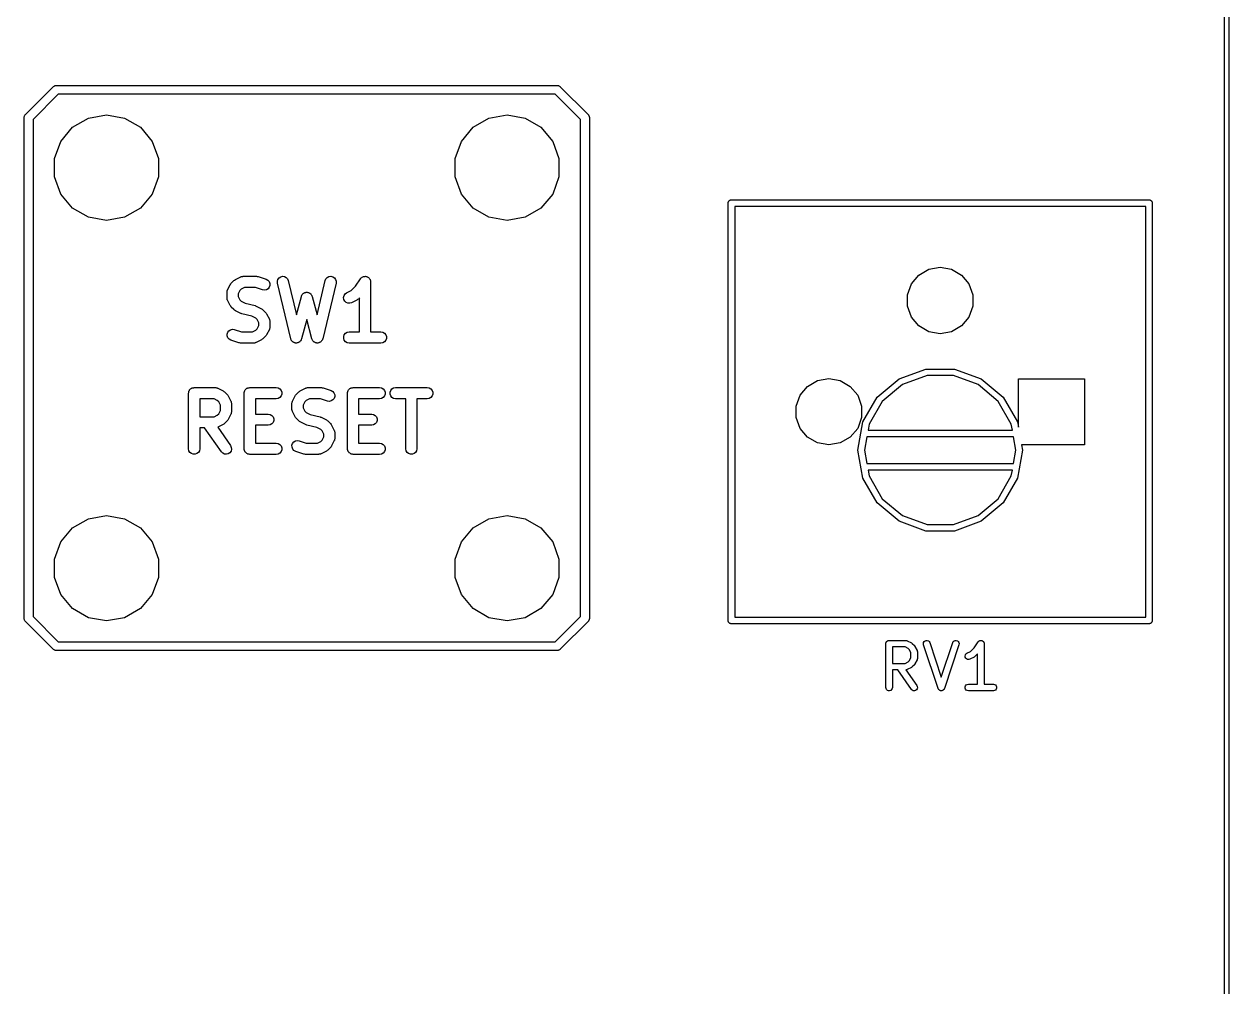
# Model space of a CAD drawing. Extents: x 10 to 287, y -200 to -10.
# Drawn here: x 184.55 to 212.05, y -63.13 to -41.15 of the extents above; entities that cross this region are included whole.
import ezdxf

# ---------------------------------------------------------------- set-up
doc = ezdxf.new("R2010")
doc.units = 0
doc.header["$MEASUREMENT"] = 0
doc.layers.add('BLACK', color=7, linetype='CONTINUOUS')

msp = doc.modelspace()

# ---------------------------------------------------------------- linework, layer by layer
at = {"layer": 'Black'}
for p, q in [((211.95, -129.95), (211.95, -30.05)), ((212.05, -30), (212.05, -130)), ((184.578, -43.2132), (185.213, -42.5782)), ((185.213, -42.5782), (185.217, -42.5756)), ((185.217, -42.5756), (185.22, -42.5722)), ((185.22, -42.5722), (185.231, -42.5655)), ((185.231, -42.5655), (185.242, -42.5579)), ((185.242, -42.5579), (185.246, -42.5568)), ((185.246, -42.5568), (185.25, -42.5545)), ((185.25, -42.5545), (185.263, -42.5522)), ((185.263, -42.5522), (185.276, -42.5488)), ((185.276, -42.5488), (185.281, -42.5492)), ((185.281, -42.5492), (185.285, -42.5484)), ((185.285, -42.5484), (196.715, -42.5484)), ((196.715, -42.5484), (196.719, -42.5492)), ((196.719, -42.5492), (196.724, -42.5488)), ((196.724, -42.5488), (196.737, -42.5522)), ((196.737, -42.5522), (196.75, -42.5545)), ((196.75, -42.5545), (196.754, -42.5568)), ((196.754, -42.5568), (196.758, -42.5579)), ((196.758, -42.5579), (196.769, -42.5655)), ((196.769, -42.5655), (196.78, -42.5722)), ((196.78, -42.5722), (196.783, -42.5756)), ((196.783, -42.5756), (196.787, -42.5782)), ((196.787, -42.5782), (197.422, -43.2132)), ((185.327, -42.7516), (184.752, -43.3271)), ((196.673, -42.7516), (185.327, -42.7516)), ((197.248, -43.3271), (196.673, -42.7516)), ((184.548, -43.285), (184.549, -43.2806)), ((184.548, -54.715), (184.548, -43.285)), ((184.549, -43.2761), (184.552, -43.2633)), ((184.549, -43.2806), (184.549, -43.2761)), ((184.552, -43.2633), (184.555, -43.2503)), ((184.555, -43.2503), (184.557, -43.2464)), ((184.557, -43.2464), (184.558, -43.2421)), ((184.558, -43.2421), (184.566, -43.2312)), ((184.566, -43.2312), (184.572, -43.2197)), ((184.572, -43.2197), (184.576, -43.2168)), ((184.576, -43.2168), (184.578, -43.2132)), ((184.752, -43.3271), (184.752, -54.6729)), ((185.654, -43.5061), (186.016, -43.2971)), ((186.016, -43.2971), (186.428, -43.2245)), ((186.428, -43.2245), (186.84, -43.2971)), ((186.84, -43.2971), (187.202, -43.5061)), ((194.798, -43.5061), (195.16, -43.2971)), ((195.16, -43.2971), (195.572, -43.2245)), ((195.572, -43.2245), (195.984, -43.2971)), ((195.984, -43.2971), (196.346, -43.5061)), ((197.248, -54.6729), (197.248, -43.3271)), ((197.422, -43.2132), (197.424, -43.2168)), ((197.424, -43.2168), (197.428, -43.2197)), ((197.428, -43.2197), (197.434, -43.2312)), ((197.434, -43.2312), (197.442, -43.2421)), ((197.442, -43.2421), (197.443, -43.2464)), ((197.443, -43.2464), (197.445, -43.2503)), ((197.445, -43.2503), (197.448, -43.2633)), ((197.448, -43.2633), (197.451, -43.2761)), ((197.451, -43.2761), (197.451, -43.2806)), ((197.451, -43.2806), (197.452, -43.285)), ((197.452, -43.285), (197.452, -54.715)), ((185.386, -43.8263), (185.654, -43.5061)), ((187.202, -43.5061), (187.47, -43.8263)), ((194.53, -43.8263), (194.798, -43.5061)), ((196.346, -43.5061), (196.614, -43.8263)), ((185.243, -44.219), (185.386, -43.8263)), ((187.47, -43.8263), (187.613, -44.219)), ((194.387, -44.219), (194.53, -43.8263)), ((196.614, -43.8263), (196.757, -44.219)), ((185.243, -44.637), (185.243, -44.219)), ((187.613, -44.219), (187.613, -44.637)), ((194.387, -44.637), (194.387, -44.219)), ((196.757, -44.219), (196.757, -44.637)), ((185.386, -45.0297), (185.243, -44.637)), ((187.613, -44.637), (187.47, -45.0297)), ((194.53, -45.0297), (194.387, -44.637)), ((196.757, -44.637), (196.614, -45.0297)), ((185.654, -45.3499), (185.386, -45.0297)), ((187.47, -45.0297), (187.202, -45.3499)), ((194.798, -45.3499), (194.53, -45.0297)), ((196.614, -45.0297), (196.346, -45.3499)), ((186.016, -45.5589), (185.654, -45.3499)), ((187.202, -45.3499), (186.84, -45.5589)), ((195.16, -45.5589), (194.798, -45.3499)), ((196.346, -45.3499), (195.984, -45.5589)), ((200.62, -45.235), (200.621, -45.2285)), ((200.62, -54.765), (200.62, -45.235)), ((200.621, -45.222), (200.623, -45.2158)), ((200.621, -45.2285), (200.621, -45.222)), ((200.623, -45.2158), (200.625, -45.2093)), ((200.625, -45.2093), (200.628, -45.2037)), ((200.628, -45.2037), (200.63, -45.1975)), ((200.63, -45.1975), (200.634, -45.1925)), ((200.634, -45.1925), (200.638, -45.1868)), ((200.638, -45.1868), (200.643, -45.1826)), ((200.643, -45.1826), (200.647, -45.1775)), ((200.647, -45.1775), (200.652, -45.1743)), ((200.652, -45.1743), (200.657, -45.17)), ((200.657, -45.17), (200.664, -45.1678)), ((200.664, -45.1678), (200.669, -45.1645)), ((200.669, -45.1645), (200.676, -45.1634)), ((200.676, -45.1634), (200.682, -45.1611)), ((200.682, -45.1611), (200.689, -45.1611)), ((200.689, -45.1611), (200.695, -45.16)), ((200.695, -45.16), (210.225, -45.16)), ((200.77, -45.31), (200.77, -54.69)), ((210.15, -45.31), (200.77, -45.31)), ((210.15, -54.69), (210.15, -45.31)), ((210.225, -45.16), (210.231, -45.1611)), ((210.231, -45.1611), (210.238, -45.1611)), ((210.238, -45.1611), (210.244, -45.1634)), ((210.244, -45.1634), (210.251, -45.1645)), ((210.251, -45.1645), (210.256, -45.1678)), ((210.256, -45.1678), (210.262, -45.17)), ((210.262, -45.17), (210.268, -45.1743)), ((210.268, -45.1743), (210.273, -45.1775)), ((210.273, -45.1775), (210.277, -45.1826)), ((210.277, -45.1826), (210.282, -45.1868)), ((210.282, -45.1868), (210.286, -45.1925)), ((210.286, -45.1925), (210.29, -45.1975)), ((210.29, -45.1975), (210.292, -45.2037)), ((210.292, -45.2037), (210.295, -45.2093)), ((210.295, -45.2093), (210.297, -45.2158)), ((210.297, -45.2158), (210.299, -45.222)), ((210.299, -45.222), (210.299, -45.2285)), ((210.299, -45.2285), (210.3, -45.235)), ((210.3, -45.235), (210.3, -54.765)), ((186.428, -45.6315), (186.016, -45.5589)), ((186.84, -45.5589), (186.428, -45.6315)), ((195.572, -45.6315), (195.16, -45.5589)), ((195.984, -45.5589), (195.572, -45.6315)), ((204.973, -46.8794), (205.201, -46.7478)), ((205.201, -46.7478), (205.46, -46.7021)), ((205.46, -46.7021), (205.719, -46.7478)), ((205.719, -46.7478), (205.947, -46.8794)), ((189.277, -47.0657), (189.338, -47.0052)), ((189.338, -47.0052), (189.354, -46.9935)), ((189.354, -46.9935), (189.371, -46.9814)), ((189.371, -46.9814), (189.492, -46.9209)), ((189.492, -46.9209), (189.499, -46.9188)), ((189.499, -46.9188), (189.505, -46.9152)), ((189.505, -46.9152), (189.52, -46.9126)), ((189.52, -46.9126), (189.534, -46.9084)), ((189.534, -46.9084), (189.541, -46.9088)), ((189.541, -46.9088), (189.549, -46.9075)), ((189.549, -46.9075), (189.851, -46.9075)), ((189.851, -46.9075), (189.871, -46.9111)), ((189.871, -46.9111), (189.891, -46.914)), ((189.891, -46.914), (190.073, -46.9745)), ((190.073, -46.9745), (190.111, -46.9955)), ((190.111, -46.9955), (190.141, -47.0285)), ((190.33, -47.0199), (190.342, -46.9776)), ((190.332, -47.0639), (190.33, -47.0199)), ((190.342, -46.9776), (190.368, -46.9422)), ((190.368, -46.9422), (190.405, -46.918)), ((190.405, -46.918), (190.448, -46.9077)), ((190.448, -46.9077), (190.492, -46.9128)), ((190.492, -46.9128), (190.531, -46.9326)), ((190.531, -46.9326), (190.562, -46.9646)), ((190.562, -46.9646), (190.579, -47.0051)), ((190.579, -47.0051), (190.765, -47.7855)), ((191.235, -47.7855), (191.421, -47.0051)), ((191.421, -47.0051), (191.438, -46.9646)), ((191.438, -46.9646), (191.469, -46.9326)), ((191.469, -46.9326), (191.508, -46.9128)), ((191.508, -46.9128), (191.552, -46.9077)), ((191.552, -46.9077), (191.595, -46.918)), ((191.595, -46.918), (191.632, -46.9422)), ((191.632, -46.9422), (191.658, -46.9776)), ((191.658, -46.9776), (191.67, -47.0199)), ((191.67, -47.0199), (191.668, -47.0639)), ((192.111, -47.135), (192.225, -46.9641)), ((192.225, -46.9641), (192.23, -46.959)), ((192.23, -46.959), (192.233, -46.9529)), ((192.233, -46.9529), (192.245, -46.9431)), ((192.245, -46.9431), (192.255, -46.9322)), ((192.255, -46.9322), (192.262, -46.9291)), ((192.262, -46.9291), (192.267, -46.9245)), ((192.267, -46.9245), (192.281, -46.9194)), ((192.281, -46.9194), (192.295, -46.9126)), ((192.295, -46.9126), (192.302, -46.9119)), ((192.302, -46.9119), (192.308, -46.9095)), ((192.308, -46.9095), (192.324, -46.9095)), ((192.324, -46.9095), (192.339, -46.9078)), ((192.339, -46.9078), (192.345, -46.9095)), ((192.345, -46.9095), (192.353, -46.9095)), ((192.353, -46.9095), (192.367, -46.9146)), ((192.367, -46.9146), (192.382, -46.9182)), ((192.382, -46.9182), (192.387, -46.9221)), ((192.387, -46.9221), (192.394, -46.9245)), ((192.394, -46.9245), (192.406, -46.9343)), ((192.406, -46.9343), (192.418, -46.9427)), ((192.418, -46.9427), (192.422, -46.9484)), ((192.422, -46.9484), (192.428, -46.9529)), ((192.428, -46.9529), (192.435, -46.966)), ((192.435, -46.966), (192.444, -46.9782)), ((192.444, -46.9782), (192.446, -46.985)), ((192.446, -46.985), (192.45, -46.9911)), ((192.45, -46.9911), (192.452, -47.006)), ((192.452, -47.006), (192.457, -47.0206)), ((192.457, -47.0206), (192.456, -47.0276)), ((192.456, -47.0276), (192.457, -47.0345)), ((204.804, -47.0811), (204.973, -46.8794)), ((205.947, -46.8794), (206.116, -47.0811)), ((189.18, -47.2619), (189.185, -47.2476)), ((189.181, -47.2692), (189.18, -47.2619)), ((189.18, -47.2764), (189.181, -47.2692)), ((189.18, -47.3974), (189.18, -47.2764)), ((189.185, -47.2476), (189.187, -47.233)), ((189.187, -47.233), (189.191, -47.2266)), ((189.191, -47.2266), (189.193, -47.2196)), ((189.193, -47.2196), (189.254, -47.0987)), ((189.254, -47.0987), (189.266, -47.0823)), ((189.266, -47.0823), (189.277, -47.0657)), ((189.472, -47.2307), (189.434, -47.3064)), ((189.503, -47.1994), (189.472, -47.2307)), ((189.579, -47.1615), (189.503, -47.1994)), ((189.83, -47.1615), (189.579, -47.1615)), ((189.992, -47.2155), (189.83, -47.1615)), ((190.036, -47.222), (189.992, -47.2155)), ((190.079, -47.2131), (190.036, -47.222)), ((190.117, -47.19), (190.079, -47.2131)), ((190.144, -47.1555), (190.117, -47.19)), ((190.141, -47.0285), (190.157, -47.0695)), ((190.158, -47.1136), (190.144, -47.1555)), ((190.157, -47.0695), (190.158, -47.1136)), ((190.635, -48.3339), (190.332, -47.0639)), ((190.91, -47.3075), (190.919, -47.3012)), ((190.919, -47.3012), (190.927, -47.2934)), ((190.927, -47.2934), (190.937, -47.2887)), ((190.937, -47.2887), (190.946, -47.2822)), ((190.946, -47.2822), (190.957, -47.2794)), ((190.957, -47.2794), (190.967, -47.2747)), ((190.967, -47.2747), (190.978, -47.2738)), ((190.978, -47.2738), (190.989, -47.2709)), ((190.989, -47.2709), (191, -47.2718)), ((191, -47.2718), (191.011, -47.2709)), ((191.011, -47.2709), (191.022, -47.2738)), ((191.022, -47.2738), (191.033, -47.2747)), ((191.033, -47.2747), (191.043, -47.2794)), ((191.043, -47.2794), (191.054, -47.2822)), ((191.054, -47.2822), (191.063, -47.2887)), ((191.063, -47.2887), (191.073, -47.2934)), ((191.073, -47.2934), (191.081, -47.3012)), ((191.081, -47.3012), (191.09, -47.3075)), ((191.668, -47.0639), (191.365, -48.3339)), ((191.875, -47.3101), (191.911, -47.2838)), ((191.911, -47.2838), (192.013, -47.2325)), ((192.013, -47.2325), (192.111, -47.135)), ((192.457, -47.0345), (192.457, -48.1775)), ((204.714, -47.3284), (204.804, -47.0811)), ((206.116, -47.0811), (206.206, -47.3284)), ((189.181, -47.4046), (189.18, -47.3974)), ((189.18, -47.4119), (189.181, -47.4046)), ((189.185, -47.4262), (189.18, -47.4119)), ((189.187, -47.4408), (189.185, -47.4262)), ((189.191, -47.4472), (189.187, -47.4408)), ((189.193, -47.4542), (189.191, -47.4472)), ((189.254, -47.5751), (189.193, -47.4542)), ((189.266, -47.5915), (189.254, -47.5751)), ((189.434, -47.3064), (189.434, -47.3674)), ((189.434, -47.3674), (189.472, -47.4431)), ((189.472, -47.4431), (189.503, -47.4744)), ((189.503, -47.4744), (189.593, -47.5195)), ((189.593, -47.5195), (189.821, -47.5766)), ((189.821, -47.5766), (189.834, -47.5822)), ((190.765, -47.7855), (190.877, -47.3647)), ((190.877, -47.3647), (190.882, -47.3544)), ((190.882, -47.3544), (190.885, -47.3436)), ((190.885, -47.3436), (190.891, -47.3346)), ((190.891, -47.3346), (190.896, -47.3247)), ((190.896, -47.3247), (190.904, -47.3167)), ((190.904, -47.3167), (190.91, -47.3075)), ((191.09, -47.3075), (191.096, -47.3167)), ((191.096, -47.3167), (191.104, -47.3247)), ((191.104, -47.3247), (191.109, -47.3346)), ((191.109, -47.3346), (191.115, -47.3436)), ((191.115, -47.3436), (191.118, -47.3544)), ((191.118, -47.3544), (191.123, -47.3647)), ((191.123, -47.3647), (191.235, -47.7855)), ((191.841, -47.3898), (191.851, -47.3469)), ((191.846, -47.4336), (191.841, -47.3898)), ((191.866, -47.473), (191.846, -47.4336)), ((191.851, -47.3469), (191.875, -47.3101)), ((191.898, -47.5034), (191.866, -47.473)), ((191.938, -47.5209), (191.898, -47.5034)), ((191.982, -47.5235), (191.938, -47.5209)), ((192.024, -47.511), (191.982, -47.5235)), ((192.145, -47.4505), (192.024, -47.511)), ((192.162, -47.4384), (192.145, -47.4505)), ((192.178, -47.4267), (192.162, -47.4384)), ((192.203, -47.4016), (192.178, -47.4267)), ((192.203, -48.1775), (192.203, -47.4016)), ((204.714, -47.5916), (204.714, -47.3284)), ((206.206, -47.3284), (206.206, -47.5916)), ((189.277, -47.6081), (189.266, -47.5915)), ((189.338, -47.6686), (189.277, -47.6081)), ((189.354, -47.6803), (189.338, -47.6686)), ((189.371, -47.6924), (189.354, -47.6803)), ((189.492, -47.7529), (189.371, -47.6924)), ((189.505, -47.7568), (189.492, -47.7529)), ((189.518, -47.7625), (189.505, -47.7568)), ((189.746, -47.8196), (189.518, -47.7625)), ((189.836, -47.8646), (189.746, -47.8196)), ((189.834, -47.5822), (189.847, -47.5862)), ((189.847, -47.5862), (189.968, -47.6466)), ((189.968, -47.6466), (189.985, -47.6588)), ((189.985, -47.6588), (190.001, -47.6704)), ((190.001, -47.6704), (190.062, -47.7309)), ((190.062, -47.7309), (190.073, -47.7476)), ((190.073, -47.7476), (190.085, -47.7639)), ((190.085, -47.7639), (190.146, -47.8849)), ((204.804, -47.8389), (204.714, -47.5916)), ((204.973, -48.0406), (204.804, -47.8389)), ((206.116, -47.8389), (205.947, -48.0406)), ((206.206, -47.5916), (206.116, -47.8389)), ((189.222, -48.149), (189.26, -48.1259)), ((189.26, -48.1259), (189.303, -48.1171)), ((189.303, -48.1171), (189.347, -48.1236)), ((189.347, -48.1236), (189.509, -48.1775)), ((189.868, -47.8959), (189.836, -47.8646)), ((189.836, -48.1397), (189.868, -48.1083)), ((189.905, -47.9716), (189.868, -47.8959)), ((189.868, -48.1083), (189.905, -48.0326)), ((189.905, -48.0326), (189.905, -47.9716)), ((190.146, -48.1194), (190.085, -48.2404)), ((190.146, -47.8849), (190.148, -47.8919)), ((190.148, -48.1124), (190.146, -48.1194)), ((190.148, -47.8919), (190.152, -47.8982)), ((190.152, -48.1061), (190.148, -48.1124)), ((190.152, -47.8982), (190.154, -47.9129)), ((190.154, -48.0914), (190.152, -48.1061)), ((190.154, -47.9129), (190.159, -47.9271)), ((190.159, -48.0771), (190.154, -48.0914)), ((190.159, -47.9271), (190.158, -47.9345)), ((190.158, -47.9345), (190.159, -47.9417)), ((190.159, -48.0626), (190.158, -48.0698)), ((190.158, -48.0698), (190.159, -48.0771)), ((190.159, -47.9417), (190.159, -48.0626)), ((191, -47.8903), (190.881, -48.3372)), ((191.119, -48.3372), (191, -47.8903)), ((205.201, -48.1722), (204.973, -48.0406)), ((205.947, -48.0406), (205.719, -48.1722)), ((189.181, -48.2254), (189.195, -48.1836)), ((189.182, -48.2695), (189.181, -48.2254)), ((189.198, -48.3105), (189.182, -48.2695)), ((189.195, -48.1836), (189.222, -48.149)), ((189.228, -48.3435), (189.198, -48.3105)), ((189.267, -48.3645), (189.228, -48.3435)), ((189.448, -48.425), (189.267, -48.3645)), ((189.509, -48.1775), (189.76, -48.1775)), ((189.76, -48.1775), (189.836, -48.1397)), ((189.968, -48.3576), (189.847, -48.4181)), ((189.985, -48.3455), (189.968, -48.3576)), ((190.001, -48.3338), (189.985, -48.3455)), ((190.062, -48.2734), (190.001, -48.3338)), ((190.073, -48.2567), (190.062, -48.2734)), ((190.085, -48.2404), (190.073, -48.2567)), ((190.64, -48.3458), (190.635, -48.3339)), ((190.643, -48.3583), (190.64, -48.3458)), ((190.648, -48.3659), (190.643, -48.3583)), ((190.652, -48.3744), (190.648, -48.3659)), ((190.661, -48.3838), (190.652, -48.3744)), ((190.668, -48.3944), (190.661, -48.3838)), ((190.676, -48.3997), (190.668, -48.3944)), ((190.682, -48.4065), (190.676, -48.3997)), ((190.838, -48.4019), (190.831, -48.4085)), ((190.845, -48.3968), (190.838, -48.4019)), ((190.853, -48.3864), (190.845, -48.3968)), ((190.862, -48.3772), (190.853, -48.3864)), ((190.866, -48.3688), (190.862, -48.3772)), ((190.872, -48.3614), (190.866, -48.3688)), ((190.875, -48.349), (190.872, -48.3614)), ((190.881, -48.3372), (190.875, -48.349)), ((191.125, -48.349), (191.119, -48.3372)), ((191.128, -48.3614), (191.125, -48.349)), ((191.134, -48.3688), (191.128, -48.3614)), ((191.138, -48.3772), (191.134, -48.3688)), ((191.147, -48.3864), (191.138, -48.3772)), ((191.155, -48.3968), (191.147, -48.3864)), ((191.162, -48.4019), (191.155, -48.3968)), ((191.169, -48.4085), (191.162, -48.4019)), ((191.324, -48.3997), (191.318, -48.4065)), ((191.332, -48.3944), (191.324, -48.3997)), ((191.339, -48.3838), (191.332, -48.3944)), ((191.348, -48.3744), (191.339, -48.3838)), ((191.352, -48.3659), (191.348, -48.3744)), ((191.357, -48.3583), (191.352, -48.3659)), ((191.36, -48.3458), (191.357, -48.3583)), ((191.365, -48.3339), (191.36, -48.3458)), ((191.843, -48.2825), (191.858, -48.241)), ((191.843, -48.3266), (191.843, -48.2825)), ((191.858, -48.368), (191.843, -48.3266)), ((191.858, -48.241), (191.886, -48.2072)), ((191.886, -48.4018), (191.858, -48.368)), ((191.886, -48.2072), (191.924, -48.1852)), ((191.924, -48.4239), (191.886, -48.4018)), ((191.924, -48.1852), (191.968, -48.1775)), ((191.968, -48.1775), (192.203, -48.1775)), ((192.457, -48.1775), (192.693, -48.1775)), ((192.693, -48.1775), (192.737, -48.1852)), ((192.737, -48.1852), (192.775, -48.2072)), ((192.775, -48.4018), (192.737, -48.4239)), ((192.775, -48.2072), (192.803, -48.241)), ((192.803, -48.368), (192.775, -48.4018)), ((192.803, -48.241), (192.818, -48.2825)), ((192.818, -48.3266), (192.803, -48.368)), ((192.818, -48.2825), (192.818, -48.3266)), ((205.46, -48.2179), (205.201, -48.1722)), ((205.719, -48.1722), (205.46, -48.2179)), ((189.468, -48.428), (189.448, -48.425)), ((189.488, -48.4315), (189.468, -48.428)), ((189.79, -48.4315), (189.488, -48.4315)), ((189.798, -48.4303), (189.79, -48.4315)), ((189.805, -48.4307), (189.798, -48.4303)), ((189.819, -48.4264), (189.805, -48.4307)), ((189.834, -48.4239), (189.819, -48.4264)), ((189.84, -48.4202), (189.834, -48.4239)), ((189.847, -48.4181), (189.84, -48.4202)), ((190.694, -48.4123), (190.682, -48.4065)), ((190.705, -48.4197), (190.694, -48.4123)), ((190.714, -48.4221), (190.705, -48.4197)), ((190.722, -48.4262), (190.714, -48.4221)), ((190.735, -48.4277), (190.722, -48.4262)), ((190.747, -48.4311), (190.735, -48.4277)), ((190.756, -48.4302), (190.747, -48.4311)), ((190.766, -48.4313), (190.756, -48.4302)), ((190.778, -48.4283), (190.766, -48.4313)), ((190.791, -48.4272), (190.778, -48.4283)), ((190.8, -48.4232), (190.791, -48.4272)), ((190.809, -48.4211), (190.8, -48.4232)), ((190.819, -48.414), (190.809, -48.4211)), ((190.831, -48.4085), (190.819, -48.414)), ((191.181, -48.414), (191.169, -48.4085)), ((191.191, -48.4211), (191.181, -48.414)), ((191.2, -48.4232), (191.191, -48.4211)), ((191.209, -48.4272), (191.2, -48.4232)), ((191.222, -48.4283), (191.209, -48.4272)), ((191.234, -48.4313), (191.222, -48.4283)), ((191.244, -48.4302), (191.234, -48.4313)), ((191.253, -48.4311), (191.244, -48.4302)), ((191.265, -48.4277), (191.253, -48.4311)), ((191.278, -48.4262), (191.265, -48.4277)), ((191.286, -48.4221), (191.278, -48.4262)), ((191.295, -48.4197), (191.286, -48.4221)), ((191.306, -48.4123), (191.295, -48.4197)), ((191.318, -48.4065), (191.306, -48.4123)), ((191.968, -48.4315), (191.924, -48.4239)), ((192.693, -48.4315), (191.968, -48.4315)), ((192.737, -48.4239), (192.693, -48.4315)), ((204.522, -49.2497), (205.134, -49.0268)), ((205.16, -49.1745), (204.597, -49.3796)), ((205.134, -49.0268), (205.786, -49.0268)), ((205.76, -49.1745), (205.16, -49.1745)), ((206.323, -49.3796), (205.76, -49.1745)), ((205.786, -49.0268), (206.398, -49.2497)), ((188.32, -49.511), (188.327, -49.5025)), ((188.327, -49.5025), (188.332, -49.4929)), ((188.332, -49.4929), (188.341, -49.4857)), ((188.341, -49.4857), (188.348, -49.4772)), ((188.348, -49.4772), (188.358, -49.4717)), ((188.358, -49.4717), (188.366, -49.4645)), ((188.366, -49.4645), (188.377, -49.4607)), ((188.377, -49.4607), (188.386, -49.4552)), ((188.386, -49.4552), (188.397, -49.4533)), ((188.397, -49.4533), (188.408, -49.4495)), ((188.408, -49.4495), (188.419, -49.4495)), ((188.419, -49.4495), (188.43, -49.4475)), ((188.43, -49.4475), (188.914, -49.4475)), ((188.914, -49.4475), (188.921, -49.4488)), ((188.921, -49.4488), (188.928, -49.4484)), ((188.928, -49.4484), (188.942, -49.4526)), ((188.942, -49.4526), (188.957, -49.4552)), ((188.957, -49.4552), (188.963, -49.4588)), ((188.963, -49.4588), (188.97, -49.4609)), ((188.97, -49.4609), (189.091, -49.5214)), ((189.59, -49.511), (189.597, -49.5025)), ((189.597, -49.5025), (189.602, -49.4929)), ((189.602, -49.4929), (189.611, -49.4857)), ((189.611, -49.4857), (189.618, -49.4772)), ((189.618, -49.4772), (189.628, -49.4717)), ((189.628, -49.4717), (189.636, -49.4645)), ((189.636, -49.4645), (189.647, -49.4607)), ((189.647, -49.4607), (189.656, -49.4552)), ((189.656, -49.4552), (189.667, -49.4533)), ((189.667, -49.4533), (189.678, -49.4495)), ((189.678, -49.4495), (189.689, -49.4495)), ((189.689, -49.4495), (189.7, -49.4475)), ((189.7, -49.4475), (190.305, -49.4475)), ((190.305, -49.4475), (190.348, -49.4552)), ((190.348, -49.4552), (190.386, -49.4772)), ((190.386, -49.4772), (190.415, -49.511)), ((190.852, -49.5214), (190.973, -49.4609)), ((190.973, -49.4609), (190.98, -49.4588)), ((190.98, -49.4588), (190.987, -49.4552)), ((190.987, -49.4552), (191.001, -49.4526)), ((191.001, -49.4526), (191.016, -49.4484)), ((191.016, -49.4484), (191.023, -49.4488)), ((191.023, -49.4488), (191.03, -49.4475)), ((191.03, -49.4475), (191.333, -49.4475)), ((191.333, -49.4475), (191.353, -49.4511)), ((191.353, -49.4511), (191.373, -49.454)), ((191.373, -49.454), (191.554, -49.5145)), ((191.948, -49.511), (191.955, -49.5025)), ((191.955, -49.5025), (191.961, -49.4929)), ((191.961, -49.4929), (191.97, -49.4857)), ((191.97, -49.4857), (191.977, -49.4772)), ((191.977, -49.4772), (191.986, -49.4717)), ((191.986, -49.4717), (191.995, -49.4645)), ((191.995, -49.4645), (192.005, -49.4607)), ((192.005, -49.4607), (192.015, -49.4552)), ((192.015, -49.4552), (192.026, -49.4533)), ((192.026, -49.4533), (192.036, -49.4495)), ((192.036, -49.4495), (192.047, -49.4495)), ((192.047, -49.4495), (192.058, -49.4475)), ((192.058, -49.4475), (192.663, -49.4475)), ((192.663, -49.4475), (192.707, -49.4552)), ((192.707, -49.4552), (192.745, -49.4772)), ((192.745, -49.4772), (192.773, -49.511)), ((192.916, -49.511), (192.944, -49.4772)), ((192.944, -49.4772), (192.983, -49.4552)), ((192.983, -49.4552), (193.026, -49.4475)), ((193.026, -49.4475), (193.752, -49.4475)), ((193.752, -49.4475), (193.795, -49.4552)), ((193.795, -49.4552), (193.833, -49.4772)), ((193.833, -49.4772), (193.862, -49.511)), ((202.264, -49.6211), (202.433, -49.4194)), ((202.433, -49.4194), (202.661, -49.2878)), ((202.661, -49.2878), (202.92, -49.2421)), ((202.92, -49.2421), (203.179, -49.2878)), ((203.179, -49.2878), (203.407, -49.4194)), ((203.407, -49.4194), (203.576, -49.6211)), ((204.022, -49.6687), (204.522, -49.2497)), ((204.597, -49.3796), (204.137, -49.7651)), ((206.783, -49.7651), (206.323, -49.3796)), ((206.398, -49.2497), (206.898, -49.6687)), ((207.245, -50.3547), (207.245, -49.245)), ((207.245, -49.245), (208.755, -49.245)), ((208.755, -49.245), (208.755, -50.755)), ((188.303, -49.5745), (188.305, -49.5636)), ((188.303, -50.8445), (188.303, -49.5745)), ((188.305, -49.5525), (188.308, -49.542)), ((188.305, -49.5636), (188.305, -49.5525)), ((188.308, -49.542), (188.31, -49.5311)), ((188.31, -49.5311), (188.316, -49.5215)), ((188.316, -49.5215), (188.32, -49.511)), ((188.557, -49.7015), (188.557, -50.1128)), ((188.884, -49.7015), (188.557, -49.7015)), ((188.959, -49.7394), (188.884, -49.7015)), ((188.991, -49.7707), (188.959, -49.7394)), ((189.028, -49.8464), (188.991, -49.7707)), ((189.091, -49.5214), (189.108, -49.5335)), ((189.108, -49.5335), (189.124, -49.5452)), ((189.124, -49.5452), (189.185, -49.6057)), ((189.185, -49.6057), (189.196, -49.6223)), ((189.196, -49.6223), (189.209, -49.6387)), ((189.209, -49.6387), (189.269, -49.7596)), ((189.269, -49.7596), (189.271, -49.7666)), ((189.271, -49.7666), (189.275, -49.773)), ((189.275, -49.773), (189.277, -49.7876)), ((189.573, -49.5745), (189.575, -49.5636)), ((189.573, -50.8445), (189.573, -49.5745)), ((189.575, -49.5525), (189.578, -49.542)), ((189.575, -49.5636), (189.575, -49.5525)), ((189.578, -49.542), (189.58, -49.5311)), ((189.58, -49.5311), (189.586, -49.5215)), ((189.586, -49.5215), (189.59, -49.511)), ((190.305, -49.7015), (189.827, -49.7015)), ((189.827, -49.7015), (189.827, -50.0523)), ((190.348, -49.6939), (190.305, -49.7015)), ((190.386, -49.6718), (190.348, -49.6939)), ((190.415, -49.638), (190.386, -49.6718)), ((190.415, -49.511), (190.43, -49.5525)), ((190.43, -49.5966), (190.415, -49.638)), ((190.43, -49.5525), (190.43, -49.5966)), ((190.666, -49.7876), (190.669, -49.773)), ((190.669, -49.773), (190.673, -49.7666)), ((190.673, -49.7666), (190.675, -49.7596)), ((190.675, -49.7596), (190.735, -49.6387)), ((190.735, -49.6387), (190.747, -49.6223)), ((190.747, -49.6223), (190.759, -49.6057)), ((190.759, -49.6057), (190.819, -49.5452)), ((190.819, -49.5452), (190.836, -49.5335)), ((190.836, -49.5335), (190.852, -49.5214)), ((190.953, -49.7707), (190.915, -49.8464)), ((190.985, -49.7394), (190.953, -49.7707)), ((191.06, -49.7015), (190.985, -49.7394)), ((191.312, -49.7015), (191.06, -49.7015)), ((191.474, -49.7555), (191.312, -49.7015)), ((191.518, -49.762), (191.474, -49.7555)), ((191.561, -49.7531), (191.518, -49.762)), ((191.554, -49.5145), (191.593, -49.5355)), ((191.598, -49.73), (191.561, -49.7531)), ((191.593, -49.5355), (191.622, -49.5685)), ((191.626, -49.6955), (191.598, -49.73)), ((191.622, -49.5685), (191.638, -49.6095)), ((191.64, -49.6536), (191.626, -49.6955)), ((191.638, -49.6095), (191.64, -49.6536)), ((191.931, -49.5745), (191.933, -49.5636)), ((191.931, -50.8445), (191.931, -49.5745)), ((191.933, -49.5525), (191.937, -49.542)), ((191.933, -49.5636), (191.933, -49.5525)), ((191.937, -49.542), (191.939, -49.5311)), ((191.939, -49.5311), (191.945, -49.5215)), ((191.945, -49.5215), (191.948, -49.511)), ((192.663, -49.7015), (192.185, -49.7015)), ((192.185, -49.7015), (192.185, -50.0523)), ((192.707, -49.6939), (192.663, -49.7015)), ((192.745, -49.6718), (192.707, -49.6939)), ((192.773, -49.638), (192.745, -49.6718)), ((192.773, -49.511), (192.788, -49.5525)), ((192.788, -49.5966), (192.773, -49.638)), ((192.788, -49.5525), (192.788, -49.5966)), ((192.901, -49.5525), (192.916, -49.511)), ((192.901, -49.5966), (192.901, -49.5525)), ((192.916, -49.638), (192.901, -49.5966)), ((192.944, -49.6718), (192.916, -49.638)), ((192.983, -49.6939), (192.944, -49.6718)), ((193.026, -49.7015), (192.983, -49.6939)), ((193.262, -49.7015), (193.026, -49.7015)), ((193.262, -50.8445), (193.262, -49.7015)), ((193.752, -49.7015), (193.516, -49.7015)), ((193.516, -49.7015), (193.516, -50.8445)), ((193.795, -49.6939), (193.752, -49.7015)), ((193.833, -49.6718), (193.795, -49.6939)), ((193.862, -49.638), (193.833, -49.6718)), ((193.862, -49.511), (193.877, -49.5525)), ((193.877, -49.5966), (193.862, -49.638)), ((193.877, -49.5525), (193.877, -49.5966)), ((202.174, -49.8684), (202.264, -49.6211)), ((203.576, -49.6211), (203.666, -49.8684)), ((203.696, -50.2331), (204.022, -49.6687)), ((204.137, -49.7651), (203.837, -50.2844)), ((207.083, -50.2844), (206.783, -49.7651)), ((206.898, -49.6687), (207.224, -50.2331)), ((188.959, -50.0749), (188.991, -50.0436)), ((188.991, -50.0436), (189.028, -49.9679)), ((189.028, -49.9679), (189.028, -49.8464)), ((189.271, -50.0476), (189.269, -50.0547)), ((189.275, -50.0413), (189.271, -50.0476)), ((189.277, -50.0266), (189.275, -50.0413)), ((189.277, -49.7876), (189.282, -49.8019)), ((189.282, -50.0124), (189.277, -50.0266)), ((189.282, -49.8019), (189.281, -49.8092)), ((189.281, -49.8092), (189.282, -49.8164)), ((189.282, -49.9979), (189.281, -50.0051)), ((189.281, -50.0051), (189.282, -50.0124)), ((189.282, -49.8164), (189.282, -49.9979)), ((189.827, -50.0523), (190.123, -50.0523)), ((190.123, -50.0523), (190.167, -50.0599)), ((190.661, -49.8164), (190.663, -49.8092)), ((190.661, -49.9374), (190.661, -49.8164)), ((190.663, -49.9446), (190.661, -49.9374)), ((190.662, -49.8019), (190.666, -49.7876)), ((190.663, -49.8092), (190.662, -49.8019)), ((190.662, -49.9519), (190.663, -49.9446)), ((190.666, -49.9662), (190.662, -49.9519)), ((190.669, -49.9808), (190.666, -49.9662)), ((190.673, -49.9872), (190.669, -49.9808)), ((190.675, -49.9942), (190.673, -49.9872)), ((190.735, -50.1151), (190.675, -49.9942)), ((190.915, -49.8464), (190.915, -49.9074)), ((190.915, -49.9074), (190.953, -49.9831)), ((190.953, -49.9831), (190.985, -50.0144)), ((190.985, -50.0144), (191.075, -50.0595)), ((192.185, -50.0523), (192.482, -50.0523)), ((192.482, -50.0523), (192.525, -50.0599)), ((202.174, -50.1316), (202.174, -49.8684)), ((203.666, -49.8684), (203.666, -50.1316)), ((188.557, -50.1128), (188.884, -50.1128)), ((188.884, -50.1128), (188.959, -50.0749)), ((189.091, -50.2929), (188.97, -50.3534)), ((189.108, -50.2808), (189.091, -50.2929)), ((189.124, -50.2691), (189.108, -50.2808)), ((189.185, -50.2086), (189.124, -50.2691)), ((189.196, -50.1919), (189.185, -50.2086)), ((189.209, -50.1756), (189.196, -50.1919)), ((189.269, -50.0547), (189.209, -50.1756)), ((190.123, -50.3063), (189.827, -50.3063)), ((189.827, -50.3063), (189.827, -50.7175)), ((190.167, -50.2986), (190.123, -50.3063)), ((190.167, -50.0599), (190.205, -50.082)), ((190.205, -50.2766), (190.167, -50.2986)), ((190.205, -50.082), (190.233, -50.1158)), ((190.233, -50.2428), (190.205, -50.2766)), ((190.233, -50.1158), (190.248, -50.1572)), ((190.248, -50.2013), (190.233, -50.2428)), ((190.248, -50.1572), (190.248, -50.2013)), ((190.747, -50.1315), (190.735, -50.1151)), ((190.759, -50.1481), (190.747, -50.1315)), ((190.819, -50.2086), (190.759, -50.1481)), ((190.836, -50.2203), (190.819, -50.2086)), ((190.852, -50.2324), (190.836, -50.2203)), ((190.973, -50.2929), (190.852, -50.2324)), ((190.987, -50.2968), (190.973, -50.2929)), ((190.999, -50.3025), (190.987, -50.2968)), ((191.228, -50.3596), (190.999, -50.3025)), ((191.075, -50.0595), (191.303, -50.1166)), ((191.303, -50.1166), (191.316, -50.1222)), ((191.316, -50.1222), (191.329, -50.1262)), ((191.329, -50.1262), (191.45, -50.1866)), ((191.45, -50.1866), (191.466, -50.1988)), ((191.466, -50.1988), (191.483, -50.2104)), ((191.483, -50.2104), (191.543, -50.2709)), ((191.543, -50.2709), (191.555, -50.2876)), ((191.555, -50.2876), (191.567, -50.3039)), ((191.567, -50.3039), (191.628, -50.4249)), ((192.482, -50.3063), (192.185, -50.3063)), ((192.185, -50.3063), (192.185, -50.7175)), ((192.525, -50.2986), (192.482, -50.3063)), ((192.525, -50.0599), (192.563, -50.082)), ((192.563, -50.2766), (192.525, -50.2986)), ((192.563, -50.082), (192.592, -50.1158)), ((192.592, -50.2428), (192.563, -50.2766)), ((192.592, -50.1158), (192.607, -50.1572)), ((192.607, -50.2013), (192.592, -50.2428)), ((192.607, -50.1572), (192.607, -50.2013)), ((202.264, -50.3789), (202.174, -50.1316)), ((203.666, -50.1316), (203.576, -50.3789)), ((203.583, -50.875), (203.696, -50.2331)), ((203.837, -50.2844), (203.813, -50.42)), ((207.107, -50.42), (207.083, -50.2844)), ((207.224, -50.2331), (207.245, -50.3547)), ((188.666, -50.3668), (188.557, -50.3668)), ((188.557, -50.3668), (188.557, -50.8445)), ((189.051, -50.9174), (188.666, -50.3668)), ((188.97, -50.3534), (188.967, -50.3543)), ((188.967, -50.3543), (189.26, -50.7717)), ((191.318, -50.4046), (191.228, -50.3596)), ((191.349, -50.4359), (191.318, -50.4046)), ((191.387, -50.5116), (191.349, -50.4359)), ((191.349, -50.6483), (191.387, -50.5726)), ((191.387, -50.5726), (191.387, -50.5116)), ((191.628, -50.4249), (191.63, -50.4319)), ((191.63, -50.4319), (191.633, -50.4382)), ((191.633, -50.4382), (191.636, -50.4529)), ((191.636, -50.4529), (191.64, -50.4671)), ((191.64, -50.4671), (191.64, -50.4745)), ((191.64, -50.4745), (191.641, -50.4817)), ((191.641, -50.6026), (191.64, -50.6098)), ((191.641, -50.4817), (191.641, -50.6026)), ((202.433, -50.5806), (202.264, -50.3789)), ((202.661, -50.7122), (202.433, -50.5806)), ((203.407, -50.5806), (203.179, -50.7122)), ((203.576, -50.3789), (203.407, -50.5806)), ((203.787, -50.57), (203.733, -50.875)), ((207.133, -50.57), (203.787, -50.57)), ((203.813, -50.42), (207.107, -50.42)), ((207.187, -50.875), (207.133, -50.57)), ((188.31, -50.888), (188.303, -50.8445)), ((188.557, -50.8445), (188.549, -50.888)), ((189.26, -50.7717), (189.278, -50.8117)), ((189.282, -50.8556), (189.271, -50.8982)), ((189.278, -50.8117), (189.282, -50.8556)), ((189.575, -50.8555), (189.573, -50.8445)), ((189.575, -50.8666), (189.575, -50.8555)), ((189.578, -50.877), (189.575, -50.8666)), ((189.58, -50.888), (189.578, -50.877)), ((189.827, -50.7175), (190.305, -50.7175)), ((190.305, -50.7175), (190.348, -50.7252)), ((190.348, -50.7252), (190.386, -50.7472)), ((190.386, -50.7472), (190.415, -50.781)), ((190.415, -50.781), (190.43, -50.8225)), ((190.43, -50.8666), (190.415, -50.908)), ((190.43, -50.8225), (190.43, -50.8666)), ((190.663, -50.7654), (190.677, -50.7236)), ((190.664, -50.8095), (190.663, -50.7654)), ((190.68, -50.8505), (190.664, -50.8095)), ((190.677, -50.7236), (190.704, -50.689)), ((190.709, -50.8835), (190.68, -50.8505)), ((190.704, -50.689), (190.742, -50.6659)), ((190.742, -50.6659), (190.785, -50.6571)), ((190.785, -50.6571), (190.828, -50.6636)), ((190.828, -50.6636), (190.99, -50.7175)), ((190.99, -50.7175), (191.242, -50.7175)), ((191.242, -50.7175), (191.318, -50.6797)), ((191.318, -50.6797), (191.349, -50.6483)), ((191.483, -50.8738), (191.466, -50.8855)), ((191.543, -50.8134), (191.483, -50.8738)), ((191.555, -50.7967), (191.543, -50.8134)), ((191.567, -50.7804), (191.555, -50.7967)), ((191.628, -50.6594), (191.567, -50.7804)), ((191.63, -50.6524), (191.628, -50.6594)), ((191.633, -50.6461), (191.63, -50.6524)), ((191.636, -50.6314), (191.633, -50.6461)), ((191.64, -50.6171), (191.636, -50.6314)), ((191.64, -50.6098), (191.64, -50.6171)), ((191.933, -50.8555), (191.931, -50.8445)), ((191.933, -50.8666), (191.933, -50.8555)), ((191.937, -50.877), (191.933, -50.8666)), ((191.939, -50.888), (191.937, -50.877)), ((192.185, -50.7175), (192.663, -50.7175)), ((192.663, -50.7175), (192.707, -50.7252)), ((192.707, -50.7252), (192.745, -50.7472)), ((192.745, -50.7472), (192.773, -50.781)), ((192.773, -50.781), (192.788, -50.8225)), ((192.788, -50.8666), (192.773, -50.908)), ((192.788, -50.8225), (192.788, -50.8666)), ((193.269, -50.888), (193.262, -50.8445)), ((193.516, -50.8445), (193.508, -50.888)), ((202.92, -50.7579), (202.661, -50.7122)), ((203.179, -50.7122), (202.92, -50.7579)), ((203.696, -51.5169), (203.583, -50.875)), ((203.733, -50.875), (203.787, -51.18)), ((207.133, -51.18), (207.187, -50.875)), ((207.337, -50.875), (207.224, -51.5169)), ((208.755, -50.755), (207.316, -50.755)), ((207.316, -50.755), (207.337, -50.875)), ((188.332, -50.9262), (188.31, -50.888)), ((188.366, -50.9545), (188.332, -50.9262)), ((188.408, -50.9696), (188.366, -50.9545)), ((188.452, -50.9696), (188.408, -50.9696)), ((188.493, -50.9545), (188.452, -50.9696)), ((188.527, -50.9262), (188.493, -50.9545)), ((188.549, -50.888), (188.527, -50.9262)), ((189.083, -50.9485), (189.051, -50.9174)), ((189.123, -50.9672), (189.083, -50.9485)), ((189.167, -50.971), (189.123, -50.9672)), ((189.209, -50.9596), (189.167, -50.971)), ((189.245, -50.9343), (189.209, -50.9596)), ((189.271, -50.8982), (189.245, -50.9343)), ((189.586, -50.8976), (189.58, -50.888)), ((189.59, -50.908), (189.586, -50.8976)), ((189.597, -50.9165), (189.59, -50.908)), ((189.602, -50.9262), (189.597, -50.9165)), ((189.611, -50.9333), (189.602, -50.9262)), ((189.618, -50.9418), (189.611, -50.9333)), ((189.628, -50.9474), (189.618, -50.9418)), ((189.636, -50.9545), (189.628, -50.9474)), ((189.647, -50.9583), (189.636, -50.9545)), ((189.656, -50.9639), (189.647, -50.9583)), ((189.667, -50.9658), (189.656, -50.9639)), ((189.678, -50.9696), (189.667, -50.9658)), ((189.689, -50.9696), (189.678, -50.9696)), ((189.7, -50.9715), (189.689, -50.9696)), ((190.305, -50.9715), (189.7, -50.9715)), ((190.348, -50.9639), (190.305, -50.9715)), ((190.386, -50.9418), (190.348, -50.9639)), ((190.415, -50.908), (190.386, -50.9418)), ((190.748, -50.9045), (190.709, -50.8835)), ((190.93, -50.965), (190.748, -50.9045)), ((190.95, -50.968), (190.93, -50.965)), ((190.97, -50.9715), (190.95, -50.968)), ((191.272, -50.9715), (190.97, -50.9715)), ((191.279, -50.9703), (191.272, -50.9715)), ((191.287, -50.9707), (191.279, -50.9703)), ((191.301, -50.9664), (191.287, -50.9707)), ((191.316, -50.9639), (191.301, -50.9664)), ((191.322, -50.9602), (191.316, -50.9639)), ((191.329, -50.9581), (191.322, -50.9602)), ((191.45, -50.8976), (191.329, -50.9581)), ((191.466, -50.8855), (191.45, -50.8976)), ((191.945, -50.8976), (191.939, -50.888)), ((191.948, -50.908), (191.945, -50.8976)), ((191.955, -50.9165), (191.948, -50.908)), ((191.961, -50.9262), (191.955, -50.9165)), ((191.97, -50.9333), (191.961, -50.9262)), ((191.977, -50.9418), (191.97, -50.9333)), ((191.986, -50.9474), (191.977, -50.9418)), ((191.995, -50.9545), (191.986, -50.9474)), ((192.005, -50.9583), (191.995, -50.9545)), ((192.015, -50.9639), (192.005, -50.9583)), ((192.026, -50.9658), (192.015, -50.9639)), ((192.036, -50.9696), (192.026, -50.9658)), ((192.047, -50.9696), (192.036, -50.9696)), ((192.058, -50.9715), (192.047, -50.9696)), ((192.663, -50.9715), (192.058, -50.9715)), ((192.707, -50.9639), (192.663, -50.9715)), ((192.745, -50.9418), (192.707, -50.9639)), ((192.773, -50.908), (192.745, -50.9418)), ((193.292, -50.9262), (193.269, -50.888)), ((193.325, -50.9545), (193.292, -50.9262)), ((193.367, -50.9696), (193.325, -50.9545)), ((193.411, -50.9696), (193.367, -50.9696)), ((193.452, -50.9545), (193.411, -50.9696)), ((193.486, -50.9262), (193.452, -50.9545)), ((193.508, -50.888), (193.486, -50.9262)), ((203.787, -51.18), (207.133, -51.18)), ((203.813, -51.33), (203.837, -51.4656)), ((207.107, -51.33), (203.813, -51.33)), ((207.083, -51.4656), (207.107, -51.33)), ((204.022, -52.0813), (203.696, -51.5169)), ((203.837, -51.4656), (204.137, -51.9849)), ((206.783, -51.9849), (207.083, -51.4656)), ((207.224, -51.5169), (206.898, -52.0813)), ((204.522, -52.5003), (204.022, -52.0813)), ((204.137, -51.9849), (204.597, -52.3704)), ((206.323, -52.3704), (206.783, -51.9849)), ((206.898, -52.0813), (206.398, -52.5003)), ((185.654, -52.6501), (186.016, -52.4411)), ((186.016, -52.4411), (186.428, -52.3685)), ((186.428, -52.3685), (186.84, -52.4411)), ((186.84, -52.4411), (187.202, -52.6501)), ((194.798, -52.6501), (195.16, -52.4411)), ((195.16, -52.4411), (195.572, -52.3685)), ((195.572, -52.3685), (195.984, -52.4411)), ((195.984, -52.4411), (196.346, -52.6501)), ((205.134, -52.7232), (204.522, -52.5003)), ((204.597, -52.3704), (205.16, -52.5755)), ((205.76, -52.5755), (206.323, -52.3704)), ((206.398, -52.5003), (205.786, -52.7232)), ((185.386, -52.9703), (185.654, -52.6501)), ((187.202, -52.6501), (187.47, -52.9703)), ((194.53, -52.9703), (194.798, -52.6501)), ((196.346, -52.6501), (196.614, -52.9703)), ((205.786, -52.7232), (205.134, -52.7232)), ((205.16, -52.5755), (205.76, -52.5755)), ((185.243, -53.363), (185.386, -52.9703)), ((187.47, -52.9703), (187.613, -53.363)), ((194.387, -53.363), (194.53, -52.9703)), ((196.614, -52.9703), (196.757, -53.363)), ((185.243, -53.781), (185.243, -53.363)), ((187.613, -53.363), (187.613, -53.781)), ((194.387, -53.781), (194.387, -53.363)), ((196.757, -53.363), (196.757, -53.781)), ((185.386, -54.1737), (185.243, -53.781)), ((187.613, -53.781), (187.47, -54.1737)), ((194.53, -54.1737), (194.387, -53.781)), ((196.757, -53.781), (196.614, -54.1737)), ((185.654, -54.4939), (185.386, -54.1737)), ((187.47, -54.1737), (187.202, -54.4939)), ((194.798, -54.4939), (194.53, -54.1737)), ((196.614, -54.1737), (196.346, -54.4939)), ((184.549, -54.7194), (184.548, -54.715)), ((184.549, -54.7239), (184.549, -54.7194)), ((184.552, -54.7367), (184.549, -54.7239)), ((184.752, -54.6729), (185.327, -55.2484)), ((186.016, -54.7029), (185.654, -54.4939)), ((186.428, -54.7755), (186.016, -54.7029)), ((186.84, -54.7029), (186.428, -54.7755)), ((187.202, -54.4939), (186.84, -54.7029)), ((195.16, -54.7029), (194.798, -54.4939)), ((195.572, -54.7755), (195.16, -54.7029)), ((195.984, -54.7029), (195.572, -54.7755)), ((196.346, -54.4939), (195.984, -54.7029)), ((196.673, -55.2484), (197.248, -54.6729)), ((197.451, -54.7239), (197.448, -54.7367)), ((197.452, -54.715), (197.451, -54.7194)), ((197.451, -54.7194), (197.451, -54.7239)), ((200.77, -54.69), (210.15, -54.69)), ((184.555, -54.7497), (184.552, -54.7367)), ((184.557, -54.7536), (184.555, -54.7497)), ((184.558, -54.7579), (184.557, -54.7536)), ((184.566, -54.7688), (184.558, -54.7579)), ((184.572, -54.7803), (184.566, -54.7688)), ((184.576, -54.7832), (184.572, -54.7803)), ((184.578, -54.7868), (184.576, -54.7832)), ((185.213, -55.4218), (184.578, -54.7868)), ((197.422, -54.7868), (196.787, -55.4218)), ((197.424, -54.7832), (197.422, -54.7868)), ((197.428, -54.7803), (197.424, -54.7832)), ((197.434, -54.7688), (197.428, -54.7803)), ((197.442, -54.7579), (197.434, -54.7688)), ((197.443, -54.7536), (197.442, -54.7579)), ((197.445, -54.7497), (197.443, -54.7536)), ((197.448, -54.7367), (197.445, -54.7497)), ((200.621, -54.7715), (200.62, -54.765)), ((200.621, -54.778), (200.621, -54.7715)), ((200.623, -54.7842), (200.621, -54.778)), ((200.625, -54.7907), (200.623, -54.7842)), ((200.628, -54.7963), (200.625, -54.7907)), ((200.63, -54.8025), (200.628, -54.7963)), ((200.634, -54.8075), (200.63, -54.8025)), ((200.638, -54.8132), (200.634, -54.8075)), ((200.643, -54.8174), (200.638, -54.8132)), ((200.647, -54.8225), (200.643, -54.8174)), ((200.652, -54.8257), (200.647, -54.8225)), ((200.657, -54.83), (200.652, -54.8257)), ((200.664, -54.8322), (200.657, -54.83)), ((200.669, -54.8355), (200.664, -54.8322)), ((200.676, -54.8366), (200.669, -54.8355)), ((200.682, -54.8389), (200.676, -54.8366)), ((200.689, -54.8389), (200.682, -54.8389)), ((200.695, -54.84), (200.689, -54.8389)), ((210.225, -54.84), (200.695, -54.84)), ((210.231, -54.8389), (210.225, -54.84)), ((210.238, -54.8389), (210.231, -54.8389)), ((210.244, -54.8366), (210.238, -54.8389)), ((210.251, -54.8355), (210.244, -54.8366)), ((210.256, -54.8322), (210.251, -54.8355)), ((210.262, -54.83), (210.256, -54.8322)), ((210.268, -54.8257), (210.262, -54.83)), ((210.273, -54.8225), (210.268, -54.8257)), ((210.277, -54.8174), (210.273, -54.8225)), ((210.282, -54.8132), (210.277, -54.8174)), ((210.286, -54.8075), (210.282, -54.8132)), ((210.29, -54.8025), (210.286, -54.8075)), ((210.292, -54.7963), (210.29, -54.8025)), ((210.295, -54.7907), (210.292, -54.7963)), ((210.297, -54.7842), (210.295, -54.7907)), ((210.299, -54.778), (210.297, -54.7842)), ((210.3, -54.765), (210.299, -54.7715)), ((210.299, -54.7715), (210.299, -54.778)), ((185.327, -55.2484), (196.673, -55.2484)), ((204.219, -55.2814), (204.222, -55.2752)), ((204.222, -55.2752), (204.223, -55.2687)), ((204.223, -55.2687), (204.226, -55.263)), ((204.226, -55.263), (204.228, -55.2569)), ((204.228, -55.2569), (204.233, -55.2519)), ((204.233, -55.2519), (204.236, -55.2462)), ((204.236, -55.2462), (204.241, -55.242)), ((204.241, -55.242), (204.245, -55.2369)), ((204.245, -55.2369), (204.251, -55.2336)), ((204.251, -55.2336), (204.256, -55.2294)), ((204.256, -55.2294), (204.262, -55.2272)), ((204.262, -55.2272), (204.268, -55.2239)), ((204.268, -55.2239), (204.274, -55.2228)), ((204.274, -55.2228), (204.28, -55.2205)), ((204.28, -55.2205), (204.287, -55.2205)), ((204.287, -55.2205), (204.293, -55.2194)), ((204.293, -55.2194), (204.674, -55.2194)), ((204.674, -55.2194), (204.679, -55.2201)), ((204.679, -55.2201), (204.683, -55.2199)), ((204.683, -55.2199), (204.691, -55.2224)), ((204.691, -55.2224), (204.7, -55.2239)), ((204.7, -55.2239), (204.704, -55.2261)), ((204.704, -55.2261), (204.708, -55.2273)), ((204.708, -55.2273), (204.803, -55.2749)), ((204.803, -55.2749), (204.813, -55.2821)), ((205.076, -55.2923), (205.081, -55.2668)), ((205.081, -55.2668), (205.094, -55.2446)), ((205.094, -55.2446), (205.115, -55.2284)), ((205.115, -55.2284), (205.139, -55.2202)), ((205.139, -55.2202), (205.166, -55.2209)), ((205.166, -55.2209), (205.19, -55.2305)), ((205.19, -55.2305), (205.209, -55.2478)), ((205.209, -55.2478), (205.222, -55.2707)), ((205.222, -55.2707), (205.484, -56.0572)), ((205.484, -56.0572), (205.746, -55.2707)), ((205.746, -55.2707), (205.758, -55.2478)), ((205.758, -55.2478), (205.778, -55.2305)), ((205.778, -55.2305), (205.802, -55.2209)), ((205.802, -55.2209), (205.828, -55.2202)), ((205.828, -55.2202), (205.853, -55.2284)), ((205.853, -55.2284), (205.873, -55.2446)), ((205.873, -55.2446), (205.887, -55.2668)), ((205.887, -55.2668), (205.892, -55.2923)), ((206.235, -55.3895), (206.326, -55.2528)), ((206.326, -55.2528), (206.329, -55.2498)), ((206.329, -55.2498), (206.331, -55.2462)), ((206.331, -55.2462), (206.338, -55.2404)), ((206.338, -55.2404), (206.344, -55.2339)), ((206.344, -55.2339), (206.348, -55.2321)), ((206.348, -55.2321), (206.351, -55.2294)), ((206.351, -55.2294), (206.359, -55.2264)), ((206.359, -55.2264), (206.368, -55.2224)), ((206.368, -55.2224), (206.372, -55.2219)), ((206.372, -55.2219), (206.376, -55.2205)), ((206.376, -55.2205), (206.385, -55.2205)), ((206.385, -55.2205), (206.393, -55.2195)), ((206.393, -55.2195), (206.397, -55.2205)), ((206.397, -55.2205), (206.402, -55.2205)), ((206.402, -55.2205), (206.41, -55.2236)), ((206.41, -55.2236), (206.419, -55.2257)), ((206.419, -55.2257), (206.422, -55.228)), ((206.422, -55.228), (206.426, -55.2294)), ((206.426, -55.2294), (206.433, -55.2352)), ((206.433, -55.2352), (206.44, -55.2401)), ((206.44, -55.2401), (206.443, -55.2435)), ((206.443, -55.2435), (206.446, -55.2462)), ((206.446, -55.2462), (206.45, -55.2539)), ((206.45, -55.2539), (206.456, -55.2611)), ((206.456, -55.2611), (206.457, -55.2651)), ((206.457, -55.2651), (206.459, -55.2687)), ((206.459, -55.2687), (206.461, -55.2775)), ((206.461, -55.2775), (206.463, -55.2861)), ((185.217, -55.4244), (185.213, -55.4218)), ((185.22, -55.4278), (185.217, -55.4244)), ((185.231, -55.4345), (185.22, -55.4278)), ((185.242, -55.4421), (185.231, -55.4345)), ((185.246, -55.4432), (185.242, -55.4421)), ((185.25, -55.4455), (185.246, -55.4432)), ((185.263, -55.4478), (185.25, -55.4455)), ((185.276, -55.4512), (185.263, -55.4478)), ((185.281, -55.4508), (185.276, -55.4512)), ((185.285, -55.4516), (185.281, -55.4508)), ((196.715, -55.4516), (185.285, -55.4516)), ((196.719, -55.4508), (196.715, -55.4516)), ((196.724, -55.4512), (196.719, -55.4508)), ((196.737, -55.4478), (196.724, -55.4512)), ((196.75, -55.4455), (196.737, -55.4478)), ((196.754, -55.4432), (196.75, -55.4455)), ((196.758, -55.4421), (196.754, -55.4432)), ((196.769, -55.4345), (196.758, -55.4421)), ((196.78, -55.4278), (196.769, -55.4345)), ((196.783, -55.4244), (196.78, -55.4278)), ((196.787, -55.4218), (196.783, -55.4244)), ((204.218, -55.2944), (204.219, -55.2879)), ((204.218, -56.2944), (204.218, -55.2944)), ((204.219, -55.2879), (204.219, -55.2814)), ((204.368, -55.3694), (204.368, -55.7432)), ((204.657, -55.3694), (204.368, -55.3694)), ((204.725, -55.4036), (204.657, -55.3694)), ((204.756, -55.434), (204.725, -55.4036)), ((204.79, -55.5026), (204.756, -55.434)), ((204.79, -55.61), (204.79, -55.5026)), ((204.813, -55.2821), (204.823, -55.289)), ((204.823, -55.289), (204.87, -55.3366)), ((204.87, -55.3366), (204.877, -55.3464)), ((204.877, -55.3464), (204.884, -55.3561)), ((204.884, -55.3561), (204.932, -55.4513)), ((204.932, -55.4513), (204.933, -55.4555)), ((204.933, -55.4555), (204.935, -55.4592)), ((204.935, -55.4592), (204.937, -55.4679)), ((204.937, -55.4679), (204.939, -55.4763)), ((204.939, -55.4763), (204.939, -55.4806)), ((204.939, -55.4806), (204.94, -55.4849)), ((204.94, -55.4849), (204.94, -55.6277)), ((205.079, -55.3181), (205.076, -55.2923)), ((205.413, -56.3181), (205.079, -55.3181)), ((205.888, -55.3181), (205.555, -56.3181)), ((205.892, -55.2923), (205.888, -55.3181)), ((206.028, -55.5756), (206.034, -55.5503)), ((206.034, -55.5503), (206.048, -55.5285)), ((206.048, -55.5285), (206.069, -55.513)), ((206.069, -55.513), (206.154, -55.4708)), ((206.154, -55.4708), (206.235, -55.3895)), ((206.314, -55.5231), (206.251, -55.5855)), ((206.314, -56.2194), (206.314, -55.5231)), ((206.463, -55.2861), (206.463, -55.2903)), ((206.463, -55.2903), (206.464, -55.2944)), ((206.464, -55.2944), (206.464, -56.2194)), ((204.368, -55.7432), (204.657, -55.7432)), ((204.657, -55.7432), (204.725, -55.7089)), ((204.725, -55.7089), (204.756, -55.6785)), ((204.756, -55.6785), (204.79, -55.61)), ((204.823, -55.8236), (204.813, -55.8305)), ((204.87, -55.776), (204.823, -55.8236)), ((204.877, -55.7662), (204.87, -55.776)), ((204.884, -55.7565), (204.877, -55.7662)), ((204.932, -55.6613), (204.884, -55.7565)), ((204.933, -55.6571), (204.932, -55.6613)), ((204.935, -55.6534), (204.933, -55.6571)), ((204.937, -55.6447), (204.935, -55.6534)), ((204.939, -55.6363), (204.937, -55.6447)), ((204.94, -55.6277), (204.939, -55.632)), ((204.939, -55.632), (204.939, -55.6363)), ((206.031, -55.6015), (206.028, -55.5756)), ((206.043, -55.6248), (206.031, -55.6015)), ((206.062, -55.6427), (206.043, -55.6248)), ((206.085, -55.653), (206.062, -55.6427)), ((206.111, -55.6546), (206.085, -55.653)), ((206.136, -55.6472), (206.111, -55.6546)), ((206.232, -55.5996), (206.136, -55.6472)), ((206.241, -55.5924), (206.232, -55.5996)), ((206.251, -55.5855), (206.241, -55.5924)), ((204.492, -55.8932), (204.368, -55.8932)), ((204.368, -55.8932), (204.368, -56.2944)), ((204.803, -56.3374), (204.492, -55.8932)), ((204.679, -55.8924), (204.675, -55.893)), ((204.675, -55.893), (204.926, -56.2514)), ((204.683, -55.8927), (204.679, -55.8924)), ((204.691, -55.8902), (204.683, -55.8927)), ((204.7, -55.8887), (204.691, -55.8902)), ((204.704, -55.8865), (204.7, -55.8887)), ((204.708, -55.8853), (204.704, -55.8865)), ((204.803, -55.8377), (204.708, -55.8853)), ((204.813, -55.8305), (204.803, -55.8377)), ((204.223, -56.32), (204.218, -56.2944)), ((204.236, -56.3426), (204.223, -56.32)), ((204.256, -56.3593), (204.236, -56.3426)), ((204.28, -56.3682), (204.256, -56.3593)), ((204.306, -56.3682), (204.28, -56.3682)), ((204.331, -56.3593), (204.306, -56.3682)), ((204.351, -56.3426), (204.331, -56.3593)), ((204.364, -56.32), (204.351, -56.3426)), ((204.368, -56.2944), (204.364, -56.32)), ((204.822, -56.3558), (204.803, -56.3374)), ((204.845, -56.3668), (204.822, -56.3558)), ((204.871, -56.3691), (204.845, -56.3668)), ((204.896, -56.3624), (204.871, -56.3691)), ((204.918, -56.3474), (204.896, -56.3624)), ((204.933, -56.3261), (204.918, -56.3474)), ((204.926, -56.2514), (204.937, -56.275)), ((204.939, -56.3009), (204.933, -56.3261)), ((204.937, -56.275), (204.939, -56.3009)), ((205.414, -56.3199), (205.413, -56.3181)), ((205.414, -56.3219), (205.414, -56.3199)), ((205.42, -56.3313), (205.414, -56.3219)), ((205.425, -56.341), (205.42, -56.3313)), ((205.427, -56.3424), (205.425, -56.341)), ((205.428, -56.3441), (205.427, -56.3424)), ((205.436, -56.351), (205.428, -56.3441)), ((205.445, -56.3583), (205.436, -56.351)), ((205.446, -56.359), (205.445, -56.3583)), ((205.448, -56.3603), (205.446, -56.359)), ((205.459, -56.3638), (205.448, -56.3603)), ((205.469, -56.3679), (205.459, -56.3638)), ((205.471, -56.3679), (205.469, -56.3679)), ((205.473, -56.3686), (205.471, -56.3679)), ((205.484, -56.3683), (205.473, -56.3686)), ((205.495, -56.3686), (205.484, -56.3683)), ((205.497, -56.3679), (205.495, -56.3686)), ((205.499, -56.3679), (205.497, -56.3679)), ((205.509, -56.3638), (205.499, -56.3679)), ((205.52, -56.3603), (205.509, -56.3638)), ((205.521, -56.359), (205.52, -56.3603)), ((205.523, -56.3583), (205.521, -56.359)), ((205.531, -56.351), (205.523, -56.3583)), ((205.54, -56.3441), (205.531, -56.351)), ((205.541, -56.3424), (205.54, -56.3441)), ((205.543, -56.341), (205.541, -56.3424)), ((205.548, -56.3313), (205.543, -56.341)), ((205.554, -56.3219), (205.548, -56.3313)), ((205.555, -56.3181), (205.554, -56.3199)), ((205.554, -56.3199), (205.554, -56.3219)), ((206.029, -56.2814), (206.038, -56.2569)), ((206.029, -56.3074), (206.029, -56.2814)), ((206.038, -56.3319), (206.029, -56.3074)), ((206.038, -56.2569), (206.055, -56.2369)), ((206.055, -56.3518), (206.038, -56.3319)), ((206.055, -56.2369), (206.077, -56.2239)), ((206.077, -56.3649), (206.055, -56.3518)), ((206.077, -56.2239), (206.103, -56.2194)), ((206.103, -56.3694), (206.077, -56.3649)), ((206.103, -56.2194), (206.314, -56.2194)), ((206.674, -56.3694), (206.103, -56.3694)), ((206.464, -56.2194), (206.674, -56.2194)), ((206.674, -56.2194), (206.7, -56.2239)), ((206.7, -56.3649), (206.674, -56.3694)), ((206.7, -56.2239), (206.722, -56.2369)), ((206.722, -56.3518), (206.7, -56.3649)), ((206.722, -56.2369), (206.739, -56.2569)), ((206.739, -56.3319), (206.722, -56.3518)), ((206.739, -56.2569), (206.748, -56.2814)), ((206.748, -56.3074), (206.739, -56.3319)), ((206.748, -56.2814), (206.748, -56.3074))]:
    msp.add_line(p, q, dxfattribs=at)

doc.saveas('drawing.dxf')
